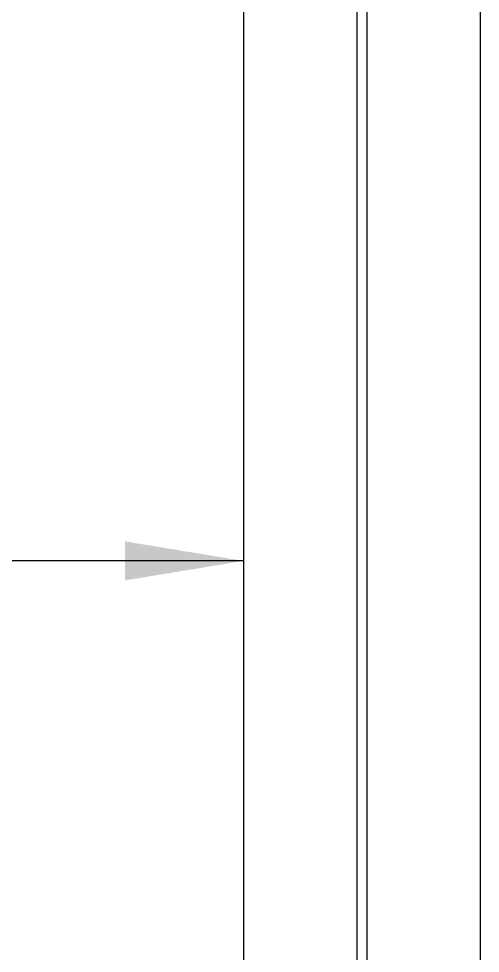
# Model space of a CAD drawing. Header units: metres. Extents: x 0 to 21025, y 0 to 14850.
# Drawn here: x 2607.4 to 2802.3, y 9396.3 to 9790.5 of the extents above; entities that cross this region are included whole.
import ezdxf

# ---------------------------------------------------------------- set-up
doc = ezdxf.new("R2010")
doc.units = ezdxf.units.M
doc.header["$LTSCALE"] = 25
doc.layers.add('SDM', color=7, linetype='Continuous')
doc.layers.add('SL1', color=8, linetype='Continuous')
doc.styles.add('ROMANS', font='ROMANS.SHX')
doc.dimstyles.new('25___1-25', dxfattribs={"dimscale": 25, "dimtxt": 2.5, "dimasz": 2, "dimexe": 1.5, "dimexo": 1, "dimgap": 0.5, "dimtad": 1, "dimzin": 12, "dimtxsty": 'ROMANS', "dimcen": 0, "dimclrd": 256, "dimclre": 256, "dimclrt": 3, "dimazin": 3, "dimtfac": 1, "dimtmove": 0, "dimatfit": 0, "dimfxl": 1, "dimlwd": -1, "dimlwe": -1, "dimarcsym": 0})

msp = doc.modelspace()

# ---------------------------------------------------------------- linework, layer by layer
at = {"layer": 'SL1'}
for p, q in [((2702.284, 9892.874), (2702.284, 9379.634)), ((2802.284, 9892.874), (2802.284, 9374.249)), ((2754.434, 9857.143), (2754.434, 8684.344)), ((2750.134, 9851.565), (2750.134, 8678.766))]:
    msp.add_line(p, q, dxfattribs=at)

# ---------------------------------------------------------------- leaders
at = {"layer": 'SDM', "annotation_type": 0, "has_hookline": 1, "hookline_direction": 1}
msp.add_leader([(2702.284, 9561.789), (2359.656, 9561.789)], dimstyle='25___1-25', override={"dimgap": 0.5, "dimtad": 0}, dxfattribs=at)

doc.saveas('drawing.dxf')
